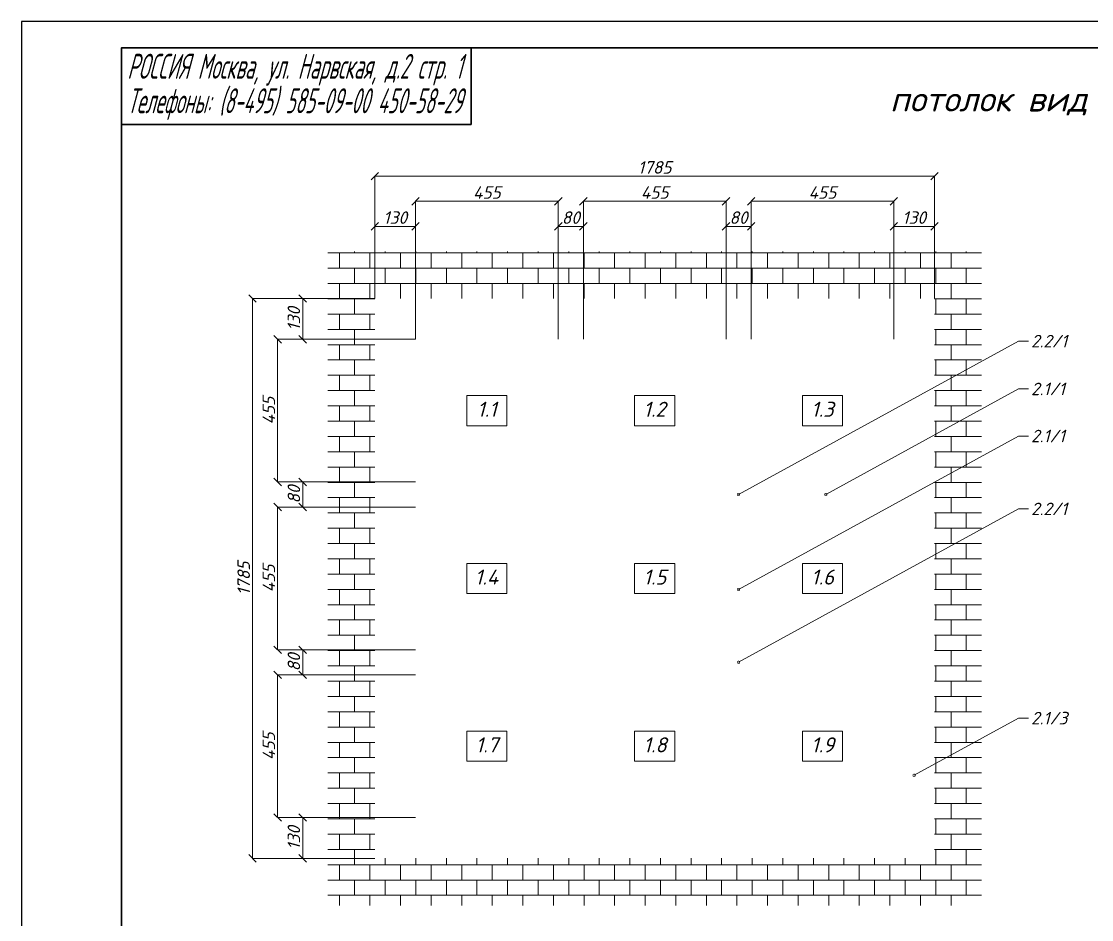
# Paper-space layout 'потолок кессонированный' of a CAD drawing. Header units: millimetres. Extents: x -27 to 1273, y -1179 to -896.
# Drawn here: x -26.8 to 186.5, y -1074.7 to -895.7 of the extents above; entities that cross this region are included whole.
import ezdxf
from ezdxf import colors
from ezdxf.entities.mleader import LeaderData, LeaderLine
from ezdxf.enums import TextEntityAlignment as Align
from ezdxf.math import Vec2, Vec3

# ---------------------------------------------------------------- set-up
doc = ezdxf.new("R2010")
doc.units = ezdxf.units.MM
for name, color, linetype, lineweight in [('служебный слой ОБОЗНАЧЕНИЯ', 4, 'Continuous', 9), ('служебный слой ПОЗИЦИИ', 4, 'Continuous', 9), ('служебный слой РАЗМЕРЫ', 4, 'Continuous', 9), ('служебный слой ШТРИХОВКА', 4, 'Continuous', 9)]:
    doc.layers.add(name, color=color, linetype=linetype, lineweight=lineweight)
doc.layers.add('служебный слой ШТАМП', color=4, linetype='Continuous')
doc.styles.add('ЕСКД', font='isocpeur.ttf', dxfattribs={"oblique": 15})
doc.dimstyles.new('ЕСКД', dxfattribs={"dimtxt": 2.5, "dimasz": 1.5, "dimexe": 0.05, "dimexo": 0, "dimgap": 0.5, "dimtad": 1, "dimdec": 1, "dimzin": 9, "dimtxsty": 'ЕСКД', "dimblk": 'OBLIQUE', "dimcen": -0.05, "dimclrd": 256, "dimclre": 256, "dimclrt": 256, "dimadec": 1, "dimazin": 0, "dimtfac": 1, "dimtdec": 1, "dimtmove": 0, "dimatfit": 3, "dimldrblk": 'DOTSMALL', "dimfxl": 1, "dimlwd": -1, "dimlwe": -1, "dimarcsym": 0})

# ---------------------------------------------------------------- blocks, each defined once
blk = doc.blocks.new('_OBLIQUE')
at = {"color": 0, "linetype": 'ByBlock'}
blk.add_line((-0.5, -0.5), (0.5, 0.5), dxfattribs=at)
blk = doc.blocks.new('*D79')
at = {"layer": 'Defpoints', "color": 0, "transparency": 16777216}
for p in [(51.77, -959.04), (24.27, -987.48), (51.77, -987.48)]:
    blk.add_point(p, dxfattribs=at)
at = {"layer": 'служебный слой РАЗМЕРЫ', "transparency": 16777216}
for p, q in [((51.77, -959.04), (24.22, -959.04)), ((24.27, -959.04), (24.27, -987.48)), ((51.77, -987.48), (24.22, -987.48))]:
    blk.add_line(p, q, dxfattribs=at)
at = {"layer": 'служебный слой РАЗМЕРЫ', "transparency": 16777216, "xscale": 1.5, "yscale": 1.5, "zscale": 1.5}
for p, rotation in [((24.27, -959.04), 90), ((24.27, -987.48), 270)]:
    blk.add_blockref('_OBLIQUE', p, dxfattribs=dict(at, rotation=rotation))
at = {"layer": 'служебный слой РАЗМЕРЫ', "transparency": 16777216, "insert": (22.52, -973.26), "char_height": 2.5, "attachment_point": 5, "rotation": 90, "style": 'ЕСКД'}
blk.add_mtext('455', dxfattribs=at)
blk = doc.blocks.new('_DotSmall')
at = {"color": 0, "linetype": 'ByBlock', "lineweight": -3, "const_width": 0.5}
blk.add_lwpolyline([(-0.0625, 0, 1), (0.0625, 0, 1)], format="xyb", close=True, dxfattribs=at)
blk = doc.blocks.new('*D80')
at = {"layer": 'Defpoints', "color": 0, "transparency": 16777216}
for p in [(51.77, -992.48), (24.27, -1020.92), (51.77, -1020.92)]:
    blk.add_point(p, dxfattribs=at)
at = {"layer": 'служебный слой РАЗМЕРЫ', "transparency": 16777216}
for p, q in [((51.77, -992.48), (24.22, -992.48)), ((24.27, -992.48), (24.27, -1020.92)), ((51.77, -1020.92), (24.22, -1020.92))]:
    blk.add_line(p, q, dxfattribs=at)
at = {"layer": 'служебный слой РАЗМЕРЫ', "transparency": 16777216, "xscale": 1.5, "yscale": 1.5, "zscale": 1.5}
for p, rotation in [((24.27, -992.48), 90), ((24.27, -1020.92), 270)]:
    blk.add_blockref('_OBLIQUE', p, dxfattribs=dict(at, rotation=rotation))
at = {"layer": 'служебный слой РАЗМЕРЫ', "transparency": 16777216, "insert": (22.52, -1006.7), "char_height": 2.5, "attachment_point": 5, "rotation": 90, "style": 'ЕСКД'}
blk.add_mtext('455', dxfattribs=at)
blk = doc.blocks.new('*D81')
at = {"layer": 'Defpoints', "color": 0, "transparency": 16777216}
for p in [(51.77, -1025.92), (24.27, -1054.35), (51.77, -1054.35)]:
    blk.add_point(p, dxfattribs=at)
at = {"layer": 'служебный слой РАЗМЕРЫ', "transparency": 16777216}
for p, q in [((51.77, -1025.92), (24.22, -1025.92)), ((24.27, -1025.92), (24.27, -1054.35)), ((51.77, -1054.35), (24.22, -1054.35))]:
    blk.add_line(p, q, dxfattribs=at)
at = {"layer": 'служебный слой РАЗМЕРЫ', "transparency": 16777216, "xscale": 1.5, "yscale": 1.5, "zscale": 1.5}
for p, rotation in [((24.27, -1025.92), 90), ((24.27, -1054.35), 270)]:
    blk.add_blockref('_OBLIQUE', p, dxfattribs=dict(at, rotation=rotation))
at = {"layer": 'служебный слой РАЗМЕРЫ', "transparency": 16777216, "insert": (22.52, -1040.14), "char_height": 2.5, "attachment_point": 5, "rotation": 90, "style": 'ЕСКД'}
blk.add_mtext('455', dxfattribs=at)
blk = doc.blocks.new('*D82')
at = {"layer": 'Defpoints', "color": 0, "transparency": 16777216}
for p in [(51.77, -987.48), (29.27, -992.48), (51.77, -992.48)]:
    blk.add_point(p, dxfattribs=at)
at = {"layer": 'служебный слой РАЗМЕРЫ', "transparency": 16777216}
for p, q in [((51.77, -987.48), (29.22, -987.48)), ((29.27, -987.48), (29.27, -992.48)), ((51.77, -992.48), (29.22, -992.48))]:
    blk.add_line(p, q, dxfattribs=at)
at = {"layer": 'служебный слой РАЗМЕРЫ', "transparency": 16777216, "xscale": 1.5, "yscale": 1.5, "zscale": 1.5}
for p, rotation in [((29.27, -987.48), 90), ((29.27, -992.48), 270)]:
    blk.add_blockref('_OBLIQUE', p, dxfattribs=dict(at, rotation=rotation))
at = {"layer": 'служебный слой РАЗМЕРЫ', "transparency": 16777216, "insert": (27.52, -989.98), "char_height": 2.5, "attachment_point": 5, "rotation": 90, "style": 'ЕСКД'}
blk.add_mtext('80', dxfattribs=at)
blk = doc.blocks.new('*D83')
at = {"layer": 'Defpoints', "color": 0, "transparency": 16777216}
for p in [(29.27, -1020.92), (51.77, -1020.92), (51.77, -1025.92)]:
    blk.add_point(p, dxfattribs=at)
at = {"layer": 'служебный слой РАЗМЕРЫ', "transparency": 16777216}
for p, q in [((51.77, -1020.92), (29.22, -1020.92)), ((29.27, -1025.92), (29.27, -1020.92)), ((51.77, -1025.92), (29.22, -1025.92))]:
    blk.add_line(p, q, dxfattribs=at)
at = {"layer": 'служебный слой РАЗМЕРЫ', "transparency": 16777216, "xscale": 1.5, "yscale": 1.5, "zscale": 1.5}
for p, rotation in [((29.27, -1020.92), 90), ((29.27, -1025.92), 270)]:
    blk.add_blockref('_OBLIQUE', p, dxfattribs=dict(at, rotation=rotation))
at = {"layer": 'служебный слой РАЗМЕРЫ', "transparency": 16777216, "insert": (27.52, -1023.42), "char_height": 2.5, "attachment_point": 5, "rotation": 90, "style": 'ЕСКД'}
blk.add_mtext('80', dxfattribs=at)
blk = doc.blocks.new('*D84')
at = {"layer": 'Defpoints', "color": 0, "transparency": 16777216}
for p in [(80.21, -931.54), (51.77, -959.04), (80.21, -959.04)]:
    blk.add_point(p, dxfattribs=at)
at = {"layer": 'служебный слой РАЗМЕРЫ', "transparency": 16777216}
for p, q in [((51.77, -959.04), (51.77, -931.49)), ((51.77, -931.54), (80.21, -931.54)), ((80.21, -959.04), (80.21, -931.49))]:
    blk.add_line(p, q, dxfattribs=at)
at = {"layer": 'служебный слой РАЗМЕРЫ', "transparency": 16777216, "xscale": 1.5, "yscale": 1.5, "zscale": 1.5, "rotation": 180}
blk.add_blockref('_OBLIQUE', (51.77, -931.54), dxfattribs=at)
at = {"layer": 'служебный слой РАЗМЕРЫ', "transparency": 16777216, "xscale": 1.5, "yscale": 1.5, "zscale": 1.5}
blk.add_blockref('_OBLIQUE', (80.21, -931.54), dxfattribs=at)
at = {"layer": 'служебный слой РАЗМЕРЫ', "transparency": 16777216, "insert": (65.99, -929.79), "char_height": 2.5, "attachment_point": 5, "style": 'ЕСКД'}
blk.add_mtext('455', dxfattribs=at)
blk = doc.blocks.new('*D85')
at = {"layer": 'Defpoints', "color": 0, "transparency": 16777216}
for p in [(85.21, -936.54), (80.21, -959.04), (85.21, -959.04)]:
    blk.add_point(p, dxfattribs=at)
at = {"layer": 'служебный слой РАЗМЕРЫ', "transparency": 16777216}
for p, q in [((80.21, -959.04), (80.21, -936.49)), ((80.21, -936.54), (85.21, -936.54)), ((85.21, -959.04), (85.21, -936.49))]:
    blk.add_line(p, q, dxfattribs=at)
at = {"layer": 'служебный слой РАЗМЕРЫ', "transparency": 16777216, "xscale": 1.5, "yscale": 1.5, "zscale": 1.5, "rotation": 180}
blk.add_blockref('_OBLIQUE', (80.21, -936.54), dxfattribs=at)
at = {"layer": 'служебный слой РАЗМЕРЫ', "transparency": 16777216, "xscale": 1.5, "yscale": 1.5, "zscale": 1.5}
blk.add_blockref('_OBLIQUE', (85.21, -936.54), dxfattribs=at)
at = {"layer": 'служебный слой РАЗМЕРЫ', "transparency": 16777216, "insert": (82.71, -934.79), "char_height": 2.5, "attachment_point": 5, "style": 'ЕСКД'}
blk.add_mtext('80', dxfattribs=at)
blk = doc.blocks.new('*D86')
at = {"layer": 'Defpoints', "color": 0, "transparency": 16777216}
for p in [(113.65, -931.54), (85.21, -959.04), (113.65, -959.04)]:
    blk.add_point(p, dxfattribs=at)
at = {"layer": 'служебный слой РАЗМЕРЫ', "transparency": 16777216}
for p, q in [((85.21, -959.04), (85.21, -931.49)), ((85.21, -931.54), (113.65, -931.54)), ((113.65, -959.04), (113.65, -931.49))]:
    blk.add_line(p, q, dxfattribs=at)
at = {"layer": 'служебный слой РАЗМЕРЫ', "transparency": 16777216, "xscale": 1.5, "yscale": 1.5, "zscale": 1.5, "rotation": 180}
blk.add_blockref('_OBLIQUE', (85.21, -931.54), dxfattribs=at)
at = {"layer": 'служебный слой РАЗМЕРЫ', "transparency": 16777216, "xscale": 1.5, "yscale": 1.5, "zscale": 1.5}
blk.add_blockref('_OBLIQUE', (113.65, -931.54), dxfattribs=at)
at = {"layer": 'служебный слой РАЗМЕРЫ', "transparency": 16777216, "insert": (99.43, -929.79), "char_height": 2.5, "attachment_point": 5, "style": 'ЕСКД'}
blk.add_mtext('455', dxfattribs=at)
blk = doc.blocks.new('*D87')
at = {"layer": 'Defpoints', "color": 0, "transparency": 16777216}
for p in [(147.09, -931.54), (118.65, -959.04), (147.09, -959.04)]:
    blk.add_point(p, dxfattribs=at)
at = {"layer": 'служебный слой РАЗМЕРЫ', "transparency": 16777216}
for p, q in [((118.65, -959.04), (118.65, -931.49)), ((118.65, -931.54), (147.09, -931.54)), ((147.09, -959.04), (147.09, -931.49))]:
    blk.add_line(p, q, dxfattribs=at)
at = {"layer": 'служебный слой РАЗМЕРЫ', "transparency": 16777216, "xscale": 1.5, "yscale": 1.5, "zscale": 1.5, "rotation": 180}
blk.add_blockref('_OBLIQUE', (118.65, -931.54), dxfattribs=at)
at = {"layer": 'служебный слой РАЗМЕРЫ', "transparency": 16777216, "xscale": 1.5, "yscale": 1.5, "zscale": 1.5}
blk.add_blockref('_OBLIQUE', (147.09, -931.54), dxfattribs=at)
at = {"layer": 'служебный слой РАЗМЕРЫ', "transparency": 16777216, "insert": (132.87, -929.79), "char_height": 2.5, "attachment_point": 5, "style": 'ЕСКД'}
blk.add_mtext('455', dxfattribs=at)
blk = doc.blocks.new('*D88')
at = {"layer": 'Defpoints', "color": 0, "transparency": 16777216}
for p in [(118.65, -936.54), (113.65, -959.04), (118.65, -959.04)]:
    blk.add_point(p, dxfattribs=at)
at = {"layer": 'служебный слой РАЗМЕРЫ', "transparency": 16777216}
for p, q in [((113.65, -959.04), (113.65, -936.49)), ((113.65, -936.54), (118.65, -936.54)), ((118.65, -959.04), (118.65, -936.49))]:
    blk.add_line(p, q, dxfattribs=at)
at = {"layer": 'служебный слой РАЗМЕРЫ', "transparency": 16777216, "xscale": 1.5, "yscale": 1.5, "zscale": 1.5, "rotation": 180}
blk.add_blockref('_OBLIQUE', (113.65, -936.54), dxfattribs=at)
at = {"layer": 'служебный слой РАЗМЕРЫ', "transparency": 16777216, "xscale": 1.5, "yscale": 1.5, "zscale": 1.5}
blk.add_blockref('_OBLIQUE', (118.65, -936.54), dxfattribs=at)
at = {"layer": 'служебный слой РАЗМЕРЫ', "transparency": 16777216, "insert": (116.15, -934.79), "char_height": 2.5, "attachment_point": 5, "style": 'ЕСКД'}
blk.add_mtext('80', dxfattribs=at)
blk = doc.blocks.new('*D89')
at = {"layer": 'Defpoints', "color": 0, "transparency": 16777216}
for p in [(43.65, -950.92), (19.27, -1062.48), (43.65, -1062.48)]:
    blk.add_point(p, dxfattribs=at)
at = {"layer": 'служебный слой РАЗМЕРЫ', "transparency": 16777216}
for p, q in [((43.65, -950.92), (19.22, -950.92)), ((19.27, -950.92), (19.27, -1062.48)), ((43.65, -1062.48), (19.22, -1062.48))]:
    blk.add_line(p, q, dxfattribs=at)
at = {"layer": 'служебный слой РАЗМЕРЫ', "transparency": 16777216, "xscale": 1.5, "yscale": 1.5, "zscale": 1.5}
for p, rotation in [((19.27, -950.92), 90), ((19.27, -1062.48), 270)]:
    blk.add_blockref('_OBLIQUE', p, dxfattribs=dict(at, rotation=rotation))
at = {"layer": 'служебный слой РАЗМЕРЫ', "transparency": 16777216, "insert": (17.52, -1006.7), "char_height": 2.5, "attachment_point": 5, "rotation": 90, "style": 'ЕСКД'}
blk.add_mtext('1785', dxfattribs=at)
blk = doc.blocks.new('*D90')
at = {"layer": 'Defpoints', "color": 0, "transparency": 16777216}
for p in [(29.27, -1054.35), (51.77, -1054.35), (43.65, -1062.48)]:
    blk.add_point(p, dxfattribs=at)
at = {"layer": 'служебный слой РАЗМЕРЫ', "transparency": 16777216}
for p, q in [((51.77, -1054.35), (29.22, -1054.35)), ((29.27, -1062.48), (29.27, -1054.35)), ((43.65, -1062.48), (29.22, -1062.48))]:
    blk.add_line(p, q, dxfattribs=at)
at = {"layer": 'служебный слой РАЗМЕРЫ', "transparency": 16777216, "xscale": 1.5, "yscale": 1.5, "zscale": 1.5}
for p, rotation in [((29.27, -1054.35), 90), ((29.27, -1062.48), 270)]:
    blk.add_blockref('_OBLIQUE', p, dxfattribs=dict(at, rotation=rotation))
at = {"layer": 'служебный слой РАЗМЕРЫ', "transparency": 16777216, "insert": (27.52, -1058.42), "char_height": 2.5, "attachment_point": 5, "rotation": 90, "style": 'ЕСКД'}
blk.add_mtext('130', dxfattribs=at)
blk = doc.blocks.new('*D91')
at = {"layer": 'Defpoints', "color": 0, "transparency": 16777216}
for p in [(43.65, -950.92), (29.27, -959.04), (51.77, -959.04)]:
    blk.add_point(p, dxfattribs=at)
at = {"layer": 'служебный слой РАЗМЕРЫ', "transparency": 16777216}
for p, q in [((43.65, -950.92), (29.22, -950.92)), ((29.27, -950.92), (29.27, -959.04)), ((51.77, -959.04), (29.22, -959.04))]:
    blk.add_line(p, q, dxfattribs=at)
at = {"layer": 'служебный слой РАЗМЕРЫ', "transparency": 16777216, "xscale": 1.5, "yscale": 1.5, "zscale": 1.5}
for p, rotation in [((29.27, -950.92), 90), ((29.27, -959.04), 270)]:
    blk.add_blockref('_OBLIQUE', p, dxfattribs=dict(at, rotation=rotation))
at = {"layer": 'служебный слой РАЗМЕРЫ', "transparency": 16777216, "insert": (27.52, -954.98), "char_height": 2.5, "attachment_point": 5, "rotation": 90, "style": 'ЕСКД'}
blk.add_mtext('130', dxfattribs=at)
blk = doc.blocks.new('*D92')
at = {"layer": 'Defpoints', "color": 0, "transparency": 16777216}
for p in [(155.21, -926.54), (43.65, -950.92), (155.21, -950.92)]:
    blk.add_point(p, dxfattribs=at)
at = {"layer": 'служебный слой РАЗМЕРЫ', "transparency": 16777216}
for p, q in [((43.65, -950.92), (43.65, -926.49)), ((43.65, -926.54), (155.21, -926.54)), ((155.21, -950.92), (155.21, -926.49))]:
    blk.add_line(p, q, dxfattribs=at)
at = {"layer": 'служебный слой РАЗМЕРЫ', "transparency": 16777216, "xscale": 1.5, "yscale": 1.5, "zscale": 1.5, "rotation": 180}
blk.add_blockref('_OBLIQUE', (43.65, -926.54), dxfattribs=at)
at = {"layer": 'служебный слой РАЗМЕРЫ', "transparency": 16777216, "xscale": 1.5, "yscale": 1.5, "zscale": 1.5}
blk.add_blockref('_OBLIQUE', (155.21, -926.54), dxfattribs=at)
at = {"layer": 'служебный слой РАЗМЕРЫ', "transparency": 16777216, "insert": (99.43, -924.79), "char_height": 2.5, "attachment_point": 5, "style": 'ЕСКД'}
blk.add_mtext('1785', dxfattribs=at)
blk = doc.blocks.new('*D93')
at = {"layer": 'Defpoints', "color": 0, "transparency": 16777216}
for p in [(147.09, -936.54), (155.21, -950.92), (147.09, -959.04)]:
    blk.add_point(p, dxfattribs=at)
at = {"layer": 'служебный слой РАЗМЕРЫ', "transparency": 16777216}
for p, q in [((147.09, -959.04), (147.09, -936.49)), ((155.21, -936.54), (147.09, -936.54)), ((155.21, -950.92), (155.21, -936.49))]:
    blk.add_line(p, q, dxfattribs=at)
at = {"layer": 'служебный слой РАЗМЕРЫ', "transparency": 16777216, "xscale": 1.5, "yscale": 1.5, "zscale": 1.5, "rotation": 180}
blk.add_blockref('_OBLIQUE', (147.09, -936.54), dxfattribs=at)
at = {"layer": 'служебный слой РАЗМЕРЫ', "transparency": 16777216, "xscale": 1.5, "yscale": 1.5, "zscale": 1.5}
blk.add_blockref('_OBLIQUE', (155.21, -936.54), dxfattribs=at)
at = {"layer": 'служебный слой РАЗМЕРЫ', "transparency": 16777216, "insert": (151.15, -934.79), "char_height": 2.5, "attachment_point": 5, "style": 'ЕСКД'}
blk.add_mtext('130', dxfattribs=at)
blk = doc.blocks.new('*D94')
at = {"layer": 'Defpoints', "color": 0, "transparency": 16777216}
for p in [(51.77, -936.54), (43.65, -950.92), (51.77, -959.04)]:
    blk.add_point(p, dxfattribs=at)
at = {"layer": 'служебный слой РАЗМЕРЫ', "transparency": 16777216}
for p, q in [((43.65, -950.92), (43.65, -936.49)), ((43.65, -936.54), (51.77, -936.54)), ((51.77, -959.04), (51.77, -936.49))]:
    blk.add_line(p, q, dxfattribs=at)
at = {"layer": 'служебный слой РАЗМЕРЫ', "transparency": 16777216, "xscale": 1.5, "yscale": 1.5, "zscale": 1.5, "rotation": 180}
blk.add_blockref('_OBLIQUE', (43.65, -936.54), dxfattribs=at)
at = {"layer": 'служебный слой РАЗМЕРЫ', "transparency": 16777216, "xscale": 1.5, "yscale": 1.5, "zscale": 1.5}
blk.add_blockref('_OBLIQUE', (51.77, -936.54), dxfattribs=at)
at = {"layer": 'служебный слой РАЗМЕРЫ', "transparency": 16777216, "insert": (47.71, -934.79), "char_height": 2.5, "attachment_point": 5, "style": 'ЕСКД'}
blk.add_mtext('130', dxfattribs=at)

psp = doc.layouts.new('потолок кессонированный')

# ---------------------------------------------------------------- hatches: boundary and pattern name
at = {"layer": 'служебный слой ШТРИХОВКА'}
h = psp.add_hatch(dxfattribs=at)
h.set_pattern_fill('AR-B816', color=256, scale=0.015, style=0)
h.paths.add_polyline_path([(164.5852, -941.5415), (34.2727, -941.5415), (34.2727, -1071.854), (164.5852, -1071.854)])
h.paths.add_polyline_path([(155.2102, -950.9165), (155.2102, -1062.479), (43.6477, -1062.479), (43.6477, -950.9165)], flags=16)

# ---------------------------------------------------------------- linework, layer by layer
at = {"layer": 'служебный слой ОБОЗНАЧЕНИЯ'}
for points in [[(65.9914, -954.979, 0, 0.8, 0), (69.1914, -954.979, 0, 0, 0), (129.6664, -954.979, 0.8, 0, 0), (132.8664, -954.979, 0, 0, 0)], [(65.9914, -963.6944, 0, 0.8, 0), (65.9914, -966.8944, 0, 0, 0), (65.9914, -970.2602, 0, 0, 0)], [(82.7102, -982.8261, 0, 0.8, 0), (82.7102, -979.6261, 0, 0, 0), (82.7102, -966.8944, 0.8, 0, 0), (82.7102, -963.6944, 0, 0, 0)], [(99.4289, -963.6944, 0, 0.8, 0), (99.4289, -966.8944, 0, 0, 0), (99.4289, -970.2602, 0, 0, 0)], [(116.1477, -982.8261, 0, 0.8, 0), (116.1477, -979.6261, 0, 0, 0), (116.1477, -966.8944, 0.8, 0, 0), (116.1477, -963.6944, 0, 0, 0)], [(132.8664, -963.6944, 0, 0.8, 0), (132.8664, -966.8944, 0, 0, 0), (132.8664, -970.2602, 0, 0, 0)], [(47.7102, -973.2602, 0, 0.8, 0), (47.7102, -976.4602, 0, 0, 0), (47.7102, -1036.9352, 0.8, 0, 0), (47.7102, -1040.1352, 0, 0, 0)], [(151.1477, -973.2602, 0, 0.8, 0), (151.1477, -976.4602, 0, 0, 0), (151.1477, -1036.9352, 0.8, 0, 0), (151.1477, -1040.1352, 0, 0, 0)], [(65.9914, -976.2602, 0, 0, 0), (65.9914, -979.6261, 0.8, 0, 0), (65.9914, -982.8261, 0, 0, 0)], [(99.4289, -976.2602, 0, 0, 0), (99.4289, -979.6261, 0.8, 0, 0), (99.4289, -982.8261, 0, 0, 0)], [(132.8664, -976.2602, 0, 0, 0), (132.8664, -979.6261, 0.8, 0, 0), (132.8664, -982.8261, 0, 0, 0)], [(75.5573, -989.979, 0, 0.8, 0), (72.3573, -989.979, 0, 0, 0), (59.6255, -989.979, 0.8, 0, 0), (56.4255, -989.979, 0, 0, 0)], [(89.863, -989.979, 0, 0.8, 0), (93.063, -989.979, 0, 0, 0), (105.7948, -989.979, 0.8, 0, 0), (108.9948, -989.979, 0, 0, 0)], [(142.4323, -989.979, 0, 0.8, 0), (139.2323, -989.979, 0, 0, 0), (126.5005, -989.979, 0.8, 0, 0), (123.3005, -989.979, 0, 0, 0)], [(65.9914, -997.1319, 0, 0.8, 0), (65.9914, -1000.3319, 0, 0, 0), (65.9914, -1003.6977, 0, 0, 0)], [(82.7102, -997.1319, 0, 0.8, 0), (82.7102, -1000.3319, 0, 0, 0), (82.7102, -1013.0636, 0.8, 0, 0), (82.7102, -1016.2636, 0, 0, 0)], [(99.4289, -997.1319, 0, 0.8, 0), (99.4289, -1000.3319, 0, 0, 0), (99.4289, -1003.6977, 0, 0, 0)], [(116.1477, -997.1319, 0, 0.8, 0), (116.1477, -1000.3319, 0, 0, 0), (116.1477, -1013.0636, 0.8, 0, 0), (116.1477, -1016.2636, 0, 0, 0)], [(132.8664, -997.1319, 0, 0.8, 0), (132.8664, -1000.3319, 0, 0, 0), (132.8664, -1003.6977, 0, 0, 0)], [(65.9914, -1009.6977, 0, 0, 0), (65.9914, -1013.0636, 0.8, 0, 0), (65.9914, -1016.2636, 0, 0, 0)], [(99.4289, -1009.6977, 0, 0, 0), (99.4289, -1013.0636, 0.8, 0, 0), (99.4289, -1016.2636, 0, 0, 0)], [(132.8664, -1009.6977, 0, 0, 0), (132.8664, -1013.0636, 0.8, 0, 0), (132.8664, -1016.2636, 0, 0, 0)], [(75.5573, -1023.4165, 0, 0.8, 0), (72.3573, -1023.4165, 0, 0, 0), (59.6255, -1023.4165, 0.8, 0, 0), (56.4255, -1023.4165, 0, 0, 0)], [(89.863, -1023.4165, 0, 0.8, 0), (93.063, -1023.4165, 0, 0, 0), (105.7948, -1023.4165, 0.8, 0, 0), (108.9948, -1023.4165, 0, 0, 0)], [(142.4323, -1023.4165, 0, 0.8, 0), (139.2323, -1023.4165, 0, 0, 0), (126.5005, -1023.4165, 0.8, 0, 0), (123.3005, -1023.4165, 0, 0, 0)], [(65.9914, -1030.5694, 0, 0.8, 0), (65.9914, -1033.7694, 0, 0, 0), (65.9914, -1037.1352, 0, 0, 0)], [(82.7102, -1049.7011, 0, 0.8, 0), (82.7102, -1046.5011, 0, 0, 0), (82.7102, -1033.7694, 0.8, 0, 0), (82.7102, -1030.5694, 0, 0, 0)], [(99.4289, -1030.5694, 0, 0.8, 0), (99.4289, -1033.7694, 0, 0, 0), (99.4289, -1037.1352, 0, 0, 0)], [(116.1477, -1049.7011, 0, 0.8, 0), (116.1477, -1046.5011, 0, 0, 0), (116.1477, -1033.7694, 0.8, 0, 0), (116.1477, -1030.5694, 0, 0, 0)], [(132.8664, -1030.5694, 0, 0.8, 0), (132.8664, -1033.7694, 0, 0, 0), (132.8664, -1037.1352, 0, 0, 0)], [(65.9914, -1043.1352, 0, 0, 0), (65.9914, -1046.5011, 0.8, 0, 0), (65.9914, -1049.7011, 0, 0, 0)], [(99.4289, -1043.1352, 0, 0, 0), (99.4289, -1046.5011, 0.8, 0, 0), (99.4289, -1049.7011, 0, 0, 0)], [(132.8664, -1043.1352, 0, 0, 0), (132.8664, -1046.5011, 0.8, 0, 0), (132.8664, -1049.7011, 0, 0, 0)], [(65.9914, -1058.4165, 0, 0.8, 0), (69.1914, -1058.4165, 0, 0, 0), (129.6664, -1058.4165, 0.8, 0, 0), (132.8664, -1058.4165, 0, 0, 0)]]:
    psp.add_lwpolyline(points, format="xyseb", dxfattribs=at)
for points in [[(61.9914, -976.2602), (69.9914, -976.2602), (69.9914, -970.2602), (61.9914, -970.2602)], [(95.4289, -976.2602), (103.4289, -976.2602), (103.4289, -970.2602), (95.4289, -970.2602)], [(128.8664, -976.2602), (136.8664, -976.2602), (136.8664, -970.2602), (128.8664, -970.2602)], [(61.9914, -1009.6977), (69.9914, -1009.6977), (69.9914, -1003.6977), (61.9914, -1003.6977)], [(95.4289, -1009.6977), (103.4289, -1009.6977), (103.4289, -1003.6977), (95.4289, -1003.6977)], [(128.8664, -1009.6977), (136.8664, -1009.6977), (136.8664, -1003.6977), (128.8664, -1003.6977)], [(61.9914, -1043.1352), (69.9914, -1043.1352), (69.9914, -1037.1352), (61.9914, -1037.1352)], [(95.4289, -1043.1352), (103.4289, -1043.1352), (103.4289, -1037.1352), (95.4289, -1037.1352)], [(128.8664, -1043.1352), (136.8664, -1043.1352), (136.8664, -1037.1352), (128.8664, -1037.1352)]]:
    psp.add_lwpolyline(points, close=True, dxfattribs=at)
at = {"layer": 'служебный слой ШТАМП', "lineweight": 35}
for p, q in [((62.8738, -916.2183), (62.8738, -900.9322)), ((-6.8298, -916.2183), (62.8738, -916.2183))]:
    psp.add_line(p, q, dxfattribs=at)
at = {"layer": 'служебный слой ШТАМП'}
psp.add_lwpolyline([(-26.7933, -1179.0495), (383.1411, -1179.0495), (383.1411, -895.6914), (-26.7933, -895.6914)], close=True, dxfattribs=at)
at = {"layer": 'служебный слой ШТАМП', "lineweight": 35}
psp.add_lwpolyline([(-6.8298, -1173.8086), (377.9002, -1173.8086), (377.9002, -900.9322), (-6.8298, -900.9322)], close=True, dxfattribs=at)

# ---------------------------------------------------------------- texts
at = {"layer": 'служебный слой ОБОЗНАЧЕНИЯ', "char_height": 3, "attachment_point": 1, "style": 'ЕСКД'}
for s, insert in [('\\pi0.94808;1.1', (63.0936, -971.4896)), ('\\pi0.64808;1.2', (96.5311, -971.4896)), ('\\pi0.64808;1.3', (129.9686, -971.4896)), ('\\pi0.49808;1.4', (63.0936, -1004.9271)), ('\\pi0.64808;1.5', (96.5311, -1004.9271)), ('\\pi0.64808;1.6', (129.9686, -1004.9271)), ('\\pi0.64808;1.7', (63.0936, -1038.3646)), ('\\pi0.64808;1.8', (96.5311, -1038.3646)), ('\\pi0.64808;1.9', (129.9686, -1038.3646))]:
    psp.add_mtext_dynamic_manual_height_columns(s, width=6, gutter_width=12.5, heights=[4.159], dxfattribs=dict(at, insert=insert))
at = {"layer": 'служебный слой РАЗМЕРЫ', "insert": (146.3243, -908.6489), "char_height": 5, "attachment_point": 1, "style": 'ЕСКД'}
psp.add_mtext_dynamic_manual_height_columns('потолок вид снизу', width=72.918245, gutter_width=12.5, heights=[0], dxfattribs=at)
at = {"layer": 'служебный слой ШТАМП', "lineweight": -3, "style": 'ЕСКД', "oblique": 15}
for s, width, p, p2 in [('РОССИЯ Москва, ул. Нарвская, д.2 стр. 1', 0.525515, (-5.693, -907.1312), (61.0264, -907.1312)), ('Телефоны: (8-495) 585-09-00 450-58-29', 0.531771, (-5.693, -913.9922), (61.0264, -913.9922))]:
    psp.add_text(s, height=4.978825, dxfattribs=dict(at, width=width)).set_placement(p, p2, align=Align.FIT)

# ---------------------------------------------------------------- dimensions: what is measured, and where the dimension line sits
at = {"layer": 'служебный слой РАЗМЕРЫ'}
for base, p1, p2, angle, picture, middle in [((155.2102, -926.5415), (43.6477, -950.9165), (155.2102, -950.9165), 180, '*D92', (99.4289, -924.7915)), ((80.2102, -931.5415), (51.7727, -959.0415), (80.2102, -959.0415), 180, '*D84', (65.9914, -929.7915)), ((113.6477, -931.5415), (85.2102, -959.0415), (113.6477, -959.0415), 180, '*D86', (99.4289, -929.7915)), ((147.0852, -931.5415), (118.6477, -959.0415), (147.0852, -959.0415), 180, '*D87', (132.8664, -929.7915)), ((51.7727, -936.5415), (43.6477, -950.9165), (51.7727, -959.0415), 180, '*D94', (47.7102, -934.7915)), ((85.2102, -936.5415), (80.2102, -959.0415), (85.2102, -959.0415), 180, '*D85', (82.7102, -934.7915)), ((147.0852, -936.5415), (155.2102, -950.9165), (147.0852, -959.0415), 180, '*D93', (151.1477, -934.7915)), ((19.2727, -1062.479), (43.6477, -950.9165), (43.6477, -1062.479), 270, '*D89', (17.5227, -1006.6977)), ((29.2727, -959.0415), (43.6477, -950.9165), (51.7727, -959.0415), 270, '*D91', (27.5227, -954.979)), ((24.2727, -987.479), (51.7727, -959.0415), (51.7727, -987.479), 270, '*D79', (22.5227, -973.2602)), ((29.2727, -992.479), (51.7727, -987.479), (51.7727, -992.479), 270, '*D82', (27.5227, -989.979)), ((24.2727, -1020.9165), (51.7727, -992.479), (51.7727, -1020.9165), 270, '*D80', (22.5227, -1006.6977)), ((29.2727, -1020.9165), (51.7727, -1025.9165), (51.7727, -1020.9165), 270, '*D83', (27.5227, -1023.4165)), ((24.2727, -1054.354), (51.7727, -1025.9165), (51.7727, -1054.354), 270, '*D81', (22.5227, -1040.1352)), ((29.2727, -1054.354), (43.6477, -1062.479), (51.7727, -1054.354), 270, '*D90', (27.5227, -1058.4165))]:
    dim = psp.add_linear_dim(base=base, p1=p1, p2=p2, angle=angle, dimstyle='ЕСКД', override={"dimlfac": -16}, dxfattribs=at)
    dim.commit()
    dim.dimension.update_dxf_attribs({"geometry": picture, "text_midpoint": middle})
dim = psp.add_linear_dim(base=(118.6477, -936.5415), p1=(113.6477, -959.0415), p2=(118.6477, -959.0415), dimstyle='ЕСКД', override={"dimlfac": -16}, dxfattribs=at)
dim.commit()
dim.dimension.update_dxf_attribs({"geometry": '*D88', "text_midpoint": (116.1477, -934.7915)})

# ---------------------------------------------------------------- leaders
at = {"layer": 'служебный слой ПОЗИЦИИ'}
ml = psp.add_multileader_mtext('Standard', dxfattribs=at)
ml.set_content('2.2/1', color=256, style='ЕСКД')
ml.set_leader_properties(color=256, linetype='ByLayer', lineweight=-1)
ml.set_arrow_properties(name='DOTSMALL')
ml.build(insert=Vec2(0, 0))
ml.multileader.update_dxf_attribs({"dogleg_length": 2, "arrow_head_size": 1})
ctx = ml.context
ctx.base_point, ctx.char_height, ctx.arrow_head_size, ctx.landing_gap_size, ctx.plane_origin = Vec3(173.9526, -959.4029), 2.5, 1, 0.5, Vec3(116.1477, -989.979)
notes = []
notes.append((ctx, [(0, (1, 1, 0), (171.9526, -959.4029), (1, 0), 2, [(0, [(116.1477, -989.979)], 0, [])])]))
ctx.mtext.insert, ctx.mtext.flow_direction = Vec3(174.4526, -958.1529), 5
ml = psp.add_multileader_mtext('Standard', dxfattribs=at)
ml.set_content('2.1/1', color=256, style='ЕСКД')
ml.set_leader_properties(color=256, linetype='ByLayer', lineweight=-1)
ml.set_arrow_properties(name='DOTSMALL')
ml.build(insert=Vec2(0, 0))
ml.multileader.update_dxf_attribs({"dogleg_length": 2, "arrow_head_size": 1})
ctx = ml.context
ctx.base_point, ctx.char_height, ctx.arrow_head_size, ctx.landing_gap_size, ctx.plane_origin = Vec3(173.9526, -968.9341), 2.5, 1, 0.5, Vec3(116.1477, -999.5101)
notes.append((ctx, [(0, (1, 1, 0), (171.9526, -968.9341), (1, 0), 2, [(0, [(133.5431, -989.979)], 0, [])])]))
ctx.mtext.insert, ctx.mtext.flow_direction = Vec3(174.4526, -967.6841), 5
ml = psp.add_multileader_mtext('Standard', dxfattribs=at)
ml.set_content('2.1/1', color=256, style='ЕСКД')
ml.set_leader_properties(color=256, linetype='ByLayer', lineweight=-1)
ml.set_arrow_properties(name='DOTSMALL')
ml.build(insert=Vec2(0, 0))
ml.multileader.update_dxf_attribs({"dogleg_length": 2, "arrow_head_size": 1})
ctx = ml.context
ctx.base_point, ctx.char_height, ctx.arrow_head_size, ctx.landing_gap_size, ctx.plane_origin = Vec3(173.9526, -978.3167), 2.5, 1, 0.5, Vec3(116.1477, -1008.8927)
notes.append((ctx, [(0, (1, 1, 0), (171.9526, -978.3167), (1, 0), 2, [(0, [(116.1477, -1008.8927)], 0, [])])]))
ctx.mtext.insert, ctx.mtext.flow_direction = Vec3(174.4526, -977.0667), 5
ml = psp.add_multileader_mtext('Standard', dxfattribs=at)
ml.set_content('2.2/1', color=256, style='ЕСКД')
ml.set_leader_properties(color=256, linetype='ByLayer', lineweight=-1)
ml.set_arrow_properties(name='DOTSMALL')
ml.build(insert=Vec2(0, 0))
ml.multileader.update_dxf_attribs({"dogleg_length": 2, "arrow_head_size": 1})
ctx = ml.context
ctx.base_point, ctx.char_height, ctx.arrow_head_size, ctx.landing_gap_size, ctx.plane_origin = Vec3(173.9526, -992.8404), 2.5, 1, 0.5, Vec3(116.1477, -1023.4165)
notes.append((ctx, [(0, (1, 1, 0), (171.9526, -992.8404), (1, 0), 2, [(0, [(116.1477, -1023.4165)], 0, [])])]))
ctx.mtext.insert, ctx.mtext.flow_direction = Vec3(174.4526, -991.5904), 5
ml = psp.add_multileader_mtext('Standard', dxfattribs=at)
ml.set_content('2.1/3', color=256, style='ЕСКД')
ml.set_leader_properties(color=256, linetype='ByLayer', lineweight=-1)
ml.set_arrow_properties(name='DOTSMALL')
ml.build(insert=Vec2(0, 0))
ml.multileader.update_dxf_attribs({"dogleg_length": 2, "arrow_head_size": 1})
ctx = ml.context
ctx.base_point, ctx.char_height, ctx.arrow_head_size, ctx.landing_gap_size, ctx.plane_origin = Vec3(173.9526, -1034.537), 2.5, 1, 0.5, Vec3(116.1477, -1065.1131)
notes.append((ctx, [(0, (1, 1, 0), (171.9526, -1034.537), (1, 0), 2, [(0, [(151.1477, -1045.9363)], 0, [])])]))
ctx.mtext.insert, ctx.mtext.flow_direction = Vec3(174.4526, -1033.287), 5
for ctx, leaders in notes:
    for number, flags, end, landing, length, lines in leaders:
        leader = LeaderData()
        leader.index, (leader.has_last_leader_line, leader.has_dogleg_vector, leader.attachment_direction) = number, flags
        leader.last_leader_point, leader.dogleg_vector, leader.dogleg_length = Vec3(end), Vec3(landing), length
        for number, points, colour, breaks in lines:
            line = LeaderLine()
            line.index, line.vertices, line.color, line.breaks = number, Vec3.list(points), colors.encode_raw_color(colour), breaks
            leader.lines.append(line)
        ctx.leaders.append(leader)

doc.saveas('drawing.dxf')
